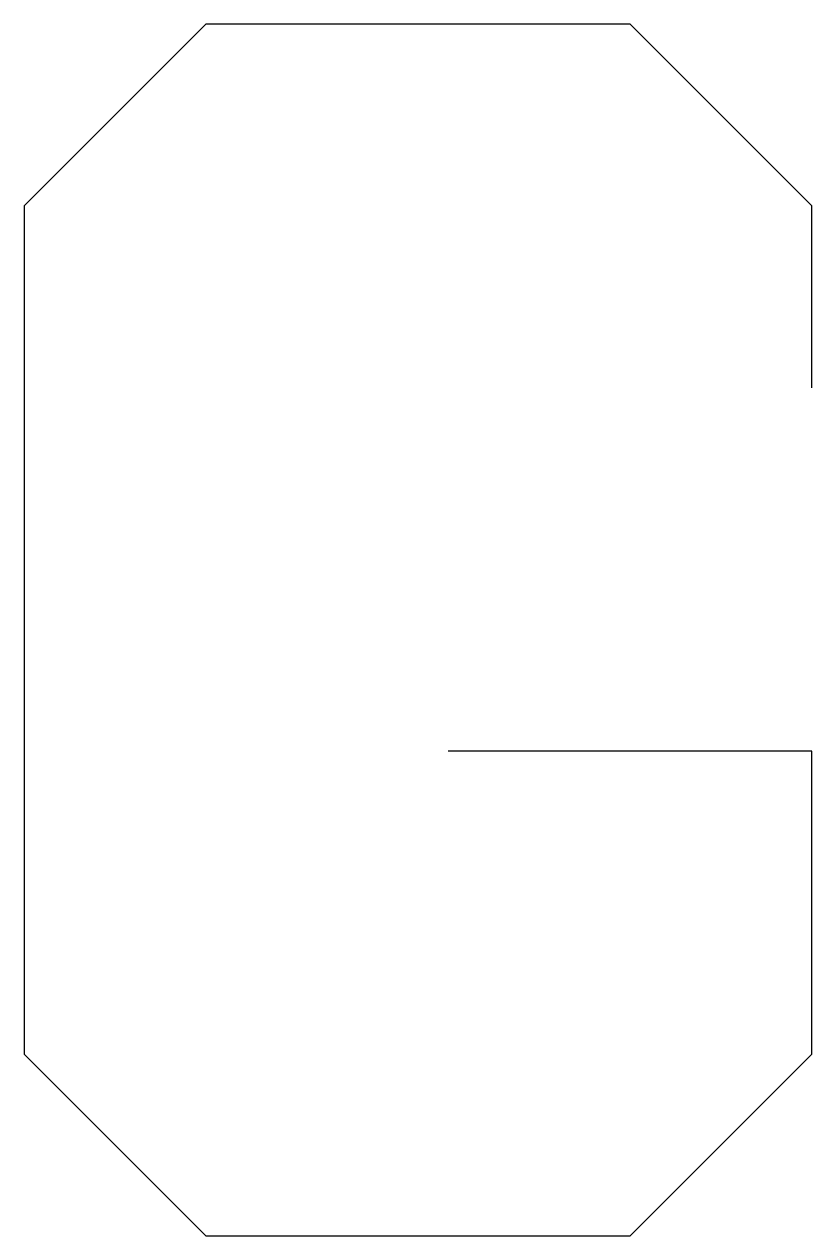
# Model space of a CAD drawing. Header units: millimetres. Extents: x 1.5 to 8, y 0 to 10.
import ezdxf

# ---------------------------------------------------------------- set-up
doc = ezdxf.new("R2010")
doc.units = ezdxf.units.MM
doc.layers.get('0').update_dxf_attribs({"linetype": 'CONTINUOUS'})

msp = doc.modelspace()

# ---------------------------------------------------------------- linework, layer by layer
for p, q in [((3, 10), (1.5, 8.5)), ((6.5, 10), (3, 10)), ((8, 8.5), (6.5, 10)), ((1.5, 8.5), (1.5, 1.5)), ((8, 7), (8, 8.5)), ((8, 4), (5, 4)), ((8, 1.5), (8, 4)), ((1.5, 1.5), (3, 0)), ((6.5, 0), (8, 1.5)), ((3, 0), (6.5, 0))]:
    msp.add_line(p, q)

doc.saveas('drawing.dxf')
